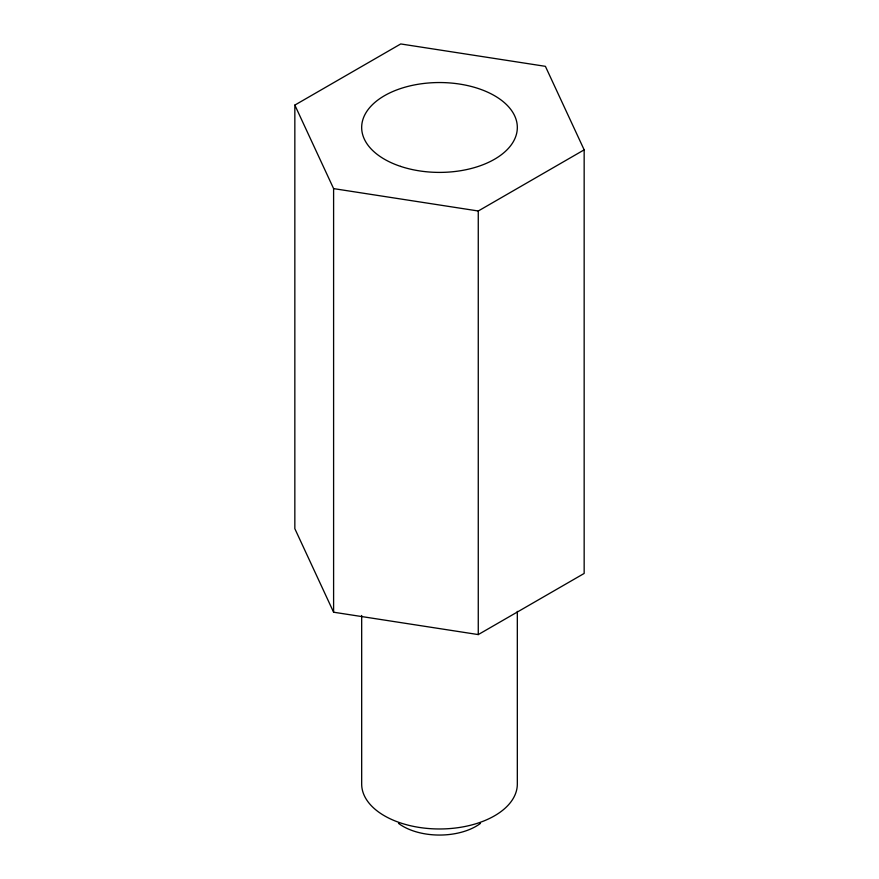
<?xml version="1.0" encoding="UTF-8"?>
<svg xmlns="http://www.w3.org/2000/svg" width="879" height="879" viewBox="0 0 879 879"><rect width="100%" height="100%" fill="white"/><g stroke="black" fill="none" stroke-linecap="round" stroke-linejoin="round"><path stroke-width="1.32" d="M294.839 105.095L400.736 43.95L545.398 66.332L584.161 149.848L584.161 573.449L478.264 634.583L333.602 612.213L294.839 528.686L294.839 105.095L333.602 188.611L333.602 612.213M333.602 188.611L478.264 210.993L584.161 149.848M517.324 611.366L517.324 784.046A77.824 44.928 0 0 1 439.5 828.974A77.824 44.928 0 0 1 361.676 784.046L361.676 615.476M478.264 210.993L478.264 634.583M480.483 823.381A51.652 29.82 0 0 1 398.517 823.381M400.593 166.384A77.824 44.928 0 0 0 517.324 127.466A77.824 44.928 0 0 0 400.593 88.559A77.824 44.928 0 0 0 400.593 166.384"/></g></svg>
